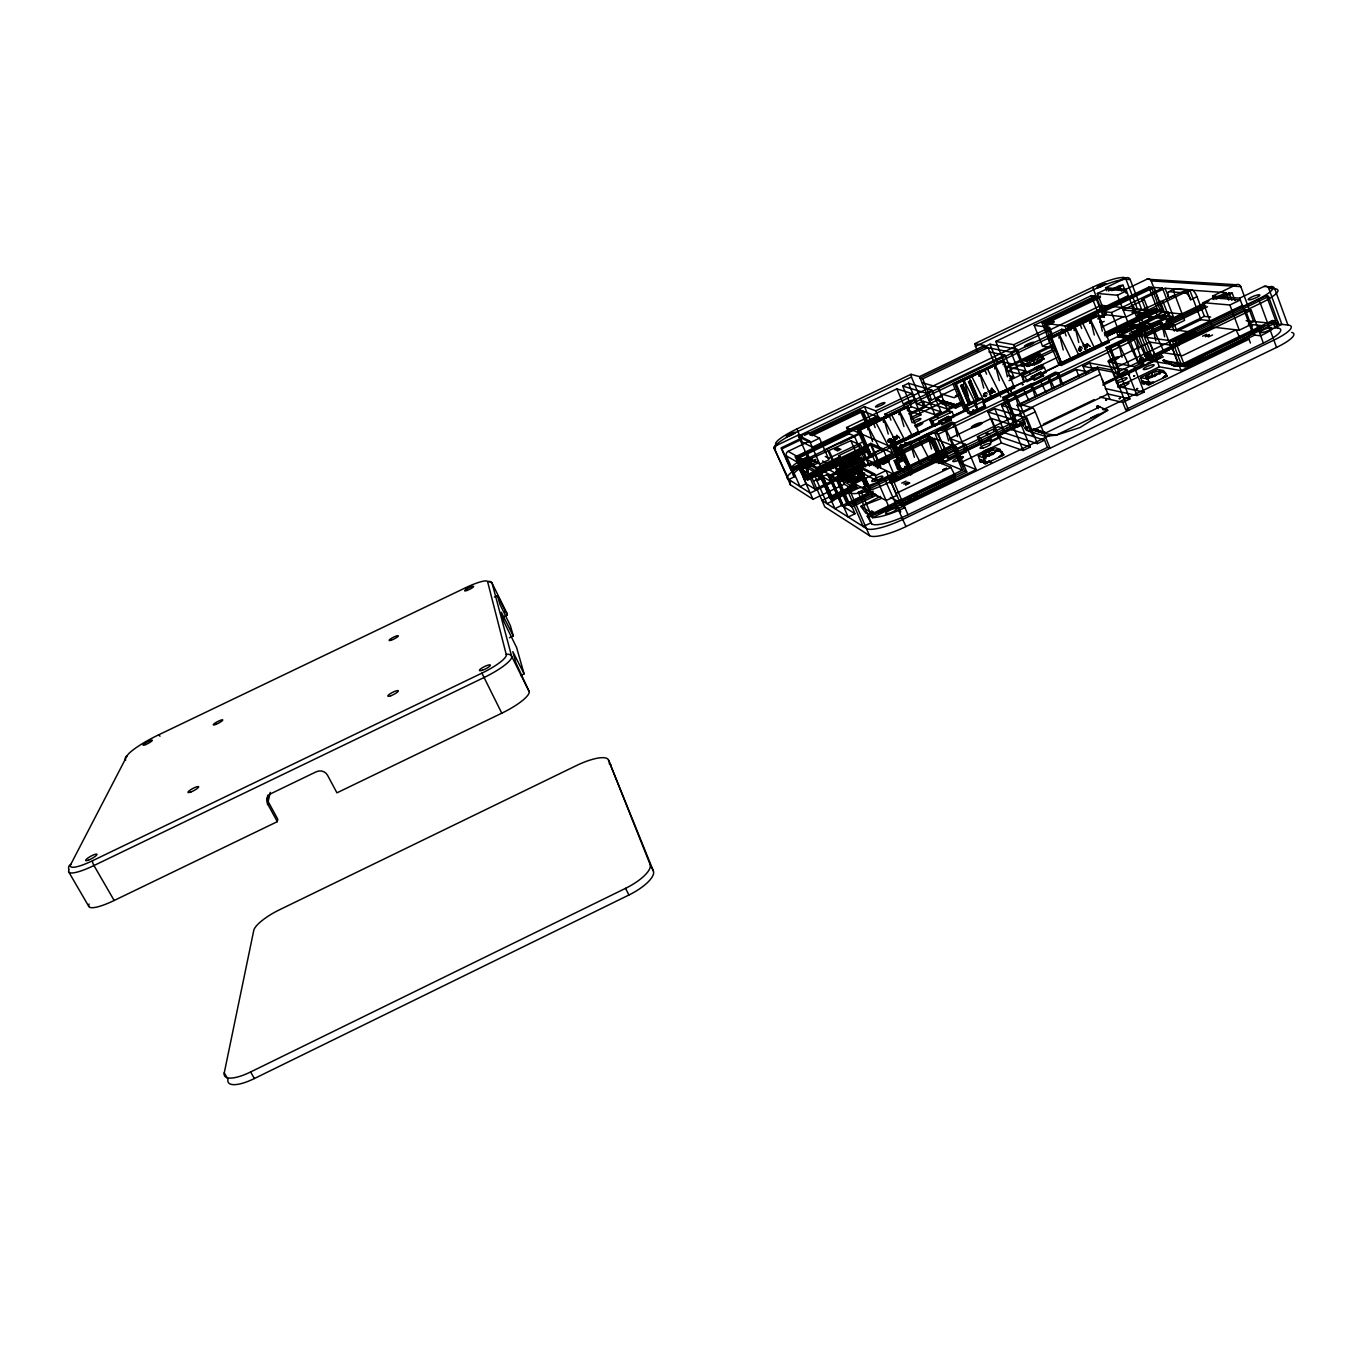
<?xml version="1.0" encoding="UTF-8"?>
<svg xmlns="http://www.w3.org/2000/svg" width="1362" height="1362" viewBox="0 0 1362 1362"><rect width="100%" height="100%" fill="white"/><g stroke="black" fill="none" stroke-linecap="round" stroke-linejoin="round"><path stroke-width="1.5" d="M858.128 460.237L858.4 461.36L858.026 459.437L837.272 469.243L841.103 477.96L847.862 481.773L851.948 479.339L850.518 475.406L837.919 470.401L858.23 460.748M1139.245 327.203L1135.755 327.612L1135.772 325.45L1155.742 315.865L1166.383 317.397L1169.72 326.318L1165.361 328.582L1161.752 328.429L1169.107 325.603L1166.468 318.436L1146.31 328.259L1143.842 326.829L1144.284 326.029L1147.076 329.025L1166.383 317.397L1143.842 326.829L1146.31 328.259M1162.79 329.008L1162.586 324.701L1164.51 329.893L1162.859 324.939L1163.301 328.668M900.146 453.052C897.643 455.453 902.155 452.371 900.214 450.396L901.457 449.954M901.269 453.546C898.767 455.964 903.278 452.865 901.338 450.89L901.065 453.699L899.601 454.636M899.09 449.903L900.742 449.647L899.942 453.205L898.137 453.989L899.601 453.035L900.316 449.477L897.847 453.376M898.988 453.921L900.725 453.529L900.81 450.754M900.112 454.414L901.848 454.023L901.95 451.248M1127.089 329.434L1127.021 331.46L1124.91 330.455L1128.366 330.728L1127.089 329.434L1126.374 331.528M1031.732 360.249L1031.8 358.291L1033.06 359.534L1029.706 359.279L1031.153 360.3L1033.06 359.534M856.732 461.633L856.834 458.909L855.081 458.636L844.951 462.961L844.134 464.885L846.823 466.877M895.992 438.155L894.051 440.505L895.992 438.155L895.038 436.862A1.754 1.685 -63.1 0 0 894.051 436.81L892.723 437.389L895.992 438.155L894.715 436.793L892.723 437.389M900.384 454.976L902.189 454.193L902.291 451.401M989.612 456.083L989.697 453.767L991.196 455.214M898.477 454.142L899.431 450.056M900.452 453.342L900.214 450.396M850.297 464.544L850.382 462.484L851.727 463.778M883.58 422.203L883.887 417.164L905.934 406.438L908.028 407.153L919.299 433.763L830.411 476.632L843.606 506.715L855.03 513.746L848.203 517.049L833.169 482.778L786.436 455.912A3.439 3.337 -61.6 0 1 788.138 451.35L809.624 441.05L821.797 468.749M901.576 453.835L901.695 451.026M907.211 443.008L904.862 443.195A7.934 7.559 -62.8 0 0 905.236 444.761M940.802 456.645L938.69 459.215L940.802 456.645L939.78 455.248A1.924 1.822 -61.6 0 0 938.707 455.18L937.26 455.827L940.802 456.645L939.422 455.163L937.26 455.827M991.485 392.239L989.544 394.588L991.485 392.239L990.549 390.945A1.771 1.668 -65.8 0 0 989.578 390.877L988.25 391.456L991.485 392.239L990.225 390.877L988.25 391.456M887.956 478.488L894.545 477.517L893.676 482.029M1086.467 346.561L1084.527 348.927L1086.467 346.561L1085.565 345.267A1.771 1.651 -67.5 0 0 1084.612 345.199L1083.284 345.778L1086.467 346.561L1085.208 345.199L1083.284 345.778M1010.263 389.26L983.449 402.335M867.849 429.762L868.054 426.34L883.887 417.164L889.352 416.142L890.935 420.092M1148.081 356.759L1145.953 359.313L1148.081 356.759L1147.11 355.346A1.924 1.788 -66.4 0 0 1146.072 355.261L1144.642 355.891L1148.081 356.759L1146.719 355.261L1144.642 355.891M888.501 440.641L889.88 438.853L888.33 439.756C889.233 442.803 892.791 442.548 888.007 441.543L889.386 438.973M1163.369 356.81L1120.688 377.325L1120.875 374.601L1117.419 375.503L1106.114 347.685L1158.398 322.539L1161.803 322.947L1171.678 348.774M899.312 414.661L900.18 410.098L908.028 407.153L912.029 422.629M910.242 447.536L910.531 443.842L927.573 433.746L951.561 422.05L954.064 422.901L966.152 451.843L941.585 463.676M932.664 459.369L934.179 457.411L932.476 458.398C933.447 461.735 937.311 461.446 932.102 460.356L932.187 459.334A1.839 1.737 -61.5 0 1 932.664 458.16L933.634 457.547M927.369 439.296L927.573 433.746L933.668 432.69L919.112 439.722L930.416 461.514M984.045 394.708L983.875 393.822L985.152 396.461L984.045 394.708L985.441 392.92L983.534 395.627C984.573 398.419 988.557 393.959 985.152 396.461L983.534 395.627L984.947 393.022M895.464 439.381C896.843 436.827 893.046 441.85 895.464 439.381L895.583 438.598M944.496 431.056L945.347 426.051L954.064 422.901L957.469 436.555M1109.383 342.339L1108.106 340.806L1058.512 363.807L1047.974 338.253L1096.035 315.184L1098.913 315.524L1109.383 342.339L1061.321 365.459L1061.543 362.956L1051.617 337.282L1064.675 331.97L1066.123 335.954M1036.244 370.021L1036.976 369.749M1079.079 349.012L1078.891 348.127L1080.134 350.783L1079.113 348.706L1080.475 347.225L1078.551 349.932C1079.589 352.724 1083.556 348.263 1080.134 350.783L1078.551 349.932L1079.998 347.327M963.649 383.761L963.973 380.304L1001.24 360.692L1003.726 361.219L1007.403 376.78M1001.036 437.134L997.971 432.946L987.671 438.292L990.957 442.003L1001.036 437.134L997.971 432.946M940.24 457.972C941.738 455.197 937.601 460.679 940.24 457.972L940.376 457.138M979.295 376.252L979.329 371.332L983.79 369.868L985.049 370.192L986.565 374.158M1137.985 332.651L1136.248 326.625L1144.301 322.896L1152.558 323.85M1140.062 359.432L1141.594 357.474L1139.449 360.419C1144.591 361.526 1140.794 361.781 1139.858 358.461L1141.169 361.339L1142.667 360.249M1024.786 423.565L1017.278 427.191L1017.567 424.399M994.924 368.744L995.605 364.284L999.385 362.309L1003.726 361.219L1003.045 364.846M1031.851 356.078L1031.221 359.381L1026.25 358.955L1027.254 361.866L1026.25 358.955L1031.851 356.078L1038.219 354.733L1037.929 357.44M990.94 393.465C992.37 390.877 988.557 395.916 990.94 393.465L991.076 392.682M1014.537 397.346L1014.962 393.601L1016.784 392.392L1055.278 372.149L1058.24 372.779L1062.888 384.407M883.41 422.135L883.819 418.781L889.352 416.142M1031.562 389.157L1031.46 383.761L1037.844 382.552L1023.492 389.498L1028.906 400.462M899.124 414.593L899.55 411.222L891.684 415.001L903.908 438.445L896.077 442.207L883.819 418.781L875.936 422.56L888.228 445.97L891.378 444.472M1048.587 380.968L1049.217 376.082L1058.24 372.779L1060.896 384.561M1058.921 338.014L1059.364 334.507L1074.277 325.756L1080.236 324.496L1081.683 328.48M1074.482 330.54L1074.277 325.756M1085.906 347.804C1087.387 345.199 1083.556 350.221 1085.906 347.804L1086.076 347.021M1090.026 323.066L1090.519 318.725L1098.913 315.524L1102.284 331.187M1140.505 361.288L1139.602 359.381A1.839 1.702 -66.3 0 1 1140.096 358.206L1141.05 357.593M1136.248 326.625L1141.697 325.433L1143.774 328.157L1140.3 329.536L1143.399 329.945L1143.586 327.408L1146.038 326.148L1141.424 326.522L1142.275 332.243M887.054 460.237L885.266 458.126L887.054 460.237L884.84 460.254L884.721 458.194M947.799 402.403L946.301 403.118L947.765 402.318L944.138 401.194L943.679 404.344L942.691 401.994L936.324 398.419L941.976 395.695M945.483 404.923L945.943 401.756L942.691 401.994M1122.254 333.179L1121.13 330.183L1126.868 327.203L1133.882 325.705L1133.456 328.531L1131.073 328.838M887.445 459.147L889.267 461.258L883.223 464.17L881.418 462.041M1118.219 347.446L1118.781 343.65L1120.228 342.611L1134.75 334.082L1141.424 332.72L1127.259 339.564L1138.462 363.501M1147.451 358.104C1149.085 355.261 1144.914 360.726 1147.451 358.104L1147.638 357.236M1135.142 339.308L1135.738 335.478L1134.75 334.082M1138.189 325.382L1141.288 329.093L1141.782 327.595L1139.262 325.518L1135.755 327.612L1139.415 327.118M907.467 410.728L908.028 407.153L859.252 430.579L857.345 429.762L883.887 417.164M979.091 376.201L979.636 372.779L985.049 370.192M1159.811 374.175L1160.322 371.009L1152.269 372.524L1145.783 375.912L1147.093 379.351M1152.065 331.17L1152.456 326.403L1161.803 322.947L1164.612 336.789M994.72 368.693L995.299 365.271L987.467 369.017L999.214 392.614L1013.396 386.365L1014.605 387.932L983.006 403.118M993.494 430.596L993.681 430.341M985.935 458.688L982.887 456.457L994.703 452.354L997.205 449.715L989.885 450.873L983.245 454.329L982.887 456.457L984.385 457.87M1193.333 336.329L1193.844 333.264L1186.03 334.865L1179.85 338.082L1181.126 341.334M1147.57 363.126L1148.796 362.973M953.383 426.783L954.064 422.901L900.929 448.473L898.665 447.502L927.573 433.746M888.96 442.344L888.33 439.756L889.641 442.378L890.969 441.39M1155.368 317.942L1155.742 315.865M1142.786 365.714L1140.743 366.923M933.157 461.224L932.476 458.398L933.889 461.258L935.336 460.169M987.671 433.201L988.097 433.167M844.951 462.961L850.263 463.352L850.909 459.896M989.885 450.873L989.135 454.755L985.969 456.832M1121.13 330.183L1126.221 330.643L1126.868 327.203M1139.16 367.195L1140.369 367.042M1146.072 377.717L1151.554 376.474L1152.269 372.524M1179.85 338.082L1185.315 338.576L1186.03 334.865M1043.598 375.759L1040.704 372.03L1031.255 376.951L1034.388 380.185L1043.598 375.759L1040.704 372.03M1134.342 369.817L1132.69 370.839M1074.243 330.506L1074.958 327.016L1080.236 324.496M1130.732 371.247L1131.771 371.162M89.075 904.027A34.118 7.338 -29.2 0 0 114.153 900.486L277.303 821.661L277.797 819.26L268.246 801.758A8.376 7.883 0 0 1 268.025 794.982M224.253 1072.847L253.775 930.348A27.036 7.202 -29.2 0 1 279.159 909.952L576.296 765.631A32.671 9.176 -26.6 0 1 608.508 760.03L653.368 870.999A31.292 10.624 -27 0 1 628.903 895.021L254.388 1078.534A32.943 10.419 -31 0 1 227.965 1079.3L224.253 1072.847A32.977 10.317 -30.9 0 0 250.625 1071.962L625.567 888.33A31.326 10.521 -27 0 0 650.117 864.393L608.508 760.03M1089.787 323.032L1090.519 319.542L1082.739 323.288L1094.009 347.021L1061.543 362.956L1050.647 338.695L1047.974 338.253L1064.675 331.97M1057.423 376.712L1058.24 372.779L1005.428 398.181L1002.704 397.449L1014.367 425.165L1016.767 423.276M1098.112 319.185L1098.913 315.524L1050.647 338.695L1061.321 365.459M267.463 804.567L270.255 792.378M1143.671 325.654L1142.956 328.634L1142.326 326.301L1145.612 324.769L1145.97 325.773L1143.229 327.033L1142.326 326.301L1144.727 326.863L1143.229 327.033L1143.552 329.315L1144.029 325.552M1160.85 326.931L1161.803 322.947L1109.298 348.212L1106.114 347.685L1124.484 340.875L1110.132 346.629L1119.394 370.736M1159.607 357.61L1158.33 358.495M1151.196 361.662L1150.243 362.394M848.049 465.446L850.382 462.484M1081.734 354.852L1079.351 356.078M989.697 453.767L988.965 456.083L987.229 454.942M1031.8 358.291L1029.519 361.134M907.245 466.332L902.138 470.946L899.907 469.856L900.725 467.609L896.911 461.48L894.17 460.679L897.95 458.892M938.997 421.318L948.429 416.397L951.153 420.228L941.891 424.672L938.997 421.318L948.429 416.397M1135.772 325.45L1137.338 326.454L1138.309 325.297M1189.009 338.168L1188.6 336.278L1189.996 337.776L1189.009 338.168L1188.6 336.278M68.747 868.973A4.239 3.899 4.9 0 1 70.773 864.376L127.075 755.842A31.513 5.244 -27.7 0 1 158.486 734.918L160.018 736.195M1125.897 373.937L1124.246 374.908M863.014 472.852L863.695 474.385L864.223 473.38M894.17 460.679L897.49 468.903L901.389 469.158L898.562 466.911L897.49 468.903L901.389 469.158C904.317 471.388 909.203 465.94 903.704 468.766M1143.229 327.033L1143.876 326.012L1144.727 326.863L1144.284 326.029M888.501 447.417L889.522 447.434M158.486 734.918L465.685 587.703A23.477 4.103 -26.1 0 1 487.613 581.693A3.354 3.286 -6.1 0 1 492.091 583.208L506.63 612.577L507.362 615.096L504.332 616.56M1141.186 330.574L1140.505 331.579L1140.403 330.472L1141.373 331.068M1002.517 392.954L1000.423 394.095M1129.456 330.234L1129.098 328.48L1130.392 329.876L1129.456 330.234L1129.098 328.48M879.937 462.603L881.044 463.131C898.801 455.759 879.409 460.679 883.223 464.17L879.256 461.02L884.806 458.245M880.686 461.122L882.065 462.569L881.044 463.131C877.486 458.705 895.6 456.457 880.363 461.548L879.665 460.628M854.995 479.356L858.452 477.739L855.081 479.458M1193.844 333.264L1192.022 335.461L1180.241 339.666M1160.322 371.009L1158.296 373.409L1151.554 376.474L1145.783 375.912M860.597 479.56L860.358 478.368M985.713 348.485L984.471 345.471L919.486 376.627L911.025 374.295L796.94 428.928L801.758 440.709M919.963 496.091L914.719 494.678L916.456 497.794L914.719 494.678L953.945 476.377L954.966 475.219L950.812 467.404L935.439 460.884L889.982 482.795M1133.882 325.705L1132.026 327.697L1121.284 331.613M897.013 435.329L896.758 439.211L896.588 435.517L899.55 437.866L896.588 435.517M992.523 389.396L992.234 393.295L992.115 389.6L995.009 391.967L992.115 389.6M986.446 395.508L984.556 395.882M1081.445 349.83L1079.572 350.187M863.491 473.874L860.29 475.951L858.588 471.712L861.312 468.971M941.942 453.563L941.636 457.785L941.482 453.784L944.683 456.338L941.482 453.784M1038.219 354.733L1036.193 356.725L1026.08 360.436M1087.523 343.735L1087.199 347.633L1087.114 343.922L1089.958 346.306L1087.114 343.922M1161.735 372.235L1163.437 370.566L1167.132 376.201L1165.327 372.541L1161.735 372.235L1147.808 378.959L1140.624 377.632L1142.599 383.114L1145.663 381.769M1197.538 335.307L1195.325 334.303L1198.747 334.592L1197.538 335.307L1196.892 332.771L1182.046 340.704L1174.861 339.785L1176.717 345.471M891.855 480.122L894.545 477.517M883.768 450.124L881.844 451.145M949.672 458.296L951.255 458.313M1149.256 353.66L1148.881 357.917L1148.813 353.882L1151.877 356.469L1148.813 353.882M1007.182 390.247L1009.208 389.941M856.834 458.909L854.246 461.275L844.134 464.885L845.836 466.11M858.4 461.36L858.026 459.437L858.213 461.258L837.272 469.243L843.248 472.171L844.934 474.776L850.518 475.406L857.277 472.205L861.039 468.851M981.27 462.331L980.793 459.386L981.457 460.986L984.164 460.458L980.231 461.922L978.291 455.947L983.96 458.024L999.997 449.426L1001.581 453.563M858.707 477.517L857.277 472.205L861.329 468.545M980.657 444.812L981.474 444.318L980.521 444.812M898.035 479.679L894.919 479.083L898.477 479.339L897.03 477.279L889.863 481.518M1024.582 365.714L1024.19 363.194L1024.752 364.556L1027.033 364.114L1023.645 365.51L1021.994 360.436L1027.135 361.424L1040.67 354.307L1041.947 357.934M990.583 462.671L991.536 462.263M991.485 462.467L990.583 462.808M846.823 478.368L844.644 480.241L841.035 477.415L837.919 470.401M964.756 405.484L966.884 406.234L982.308 398.862L985.543 406.625L970.306 413.997L967.956 413.299L964.756 405.484L980.112 398.13L982.308 398.862M896.911 461.48L899.907 469.856L896.213 462.076L903.772 458.194L905.151 461.446M963.7 465.94L964.126 465.702M1133.627 376.082L1134.58 375.691M1134.631 375.81L1133.729 376.184M860.29 475.951L858.077 475.015L860.597 472.954M1041.402 356.572L1042.117 355.976L1043.701 359.108L1028.923 366.225L1027.527 363.875L1027.918 366.412L1026.965 366.208L1026.573 363.688L1027.306 365.833L1030.898 364.165M1141.816 309.872L1130.171 279.55A3.388 3.116 -70.1 0 0 1126.068 277.916L1121.896 277.661A23.716 3.848 -22.7 0 0 1093.567 286.82L974.766 343.701L977.541 351.992M1038.542 360.504L1042.917 358.121L1042.356 356.742L1043.803 358.768L1041.147 359.891L1042.917 358.121L1043.701 359.108M1058.512 363.807L1060.743 362.02M1189.928 365.646L1190.916 365.254M1190.865 365.459L1189.911 365.765M858.809 462.178L858.418 460.679L849.786 464.885L856.119 468.17L859.286 465.651M914.872 435.227L913.17 436.095M1136.64 388.834L1137.593 388.459M1137.628 388.613L1136.742 388.97M1006.688 427.804L1007.591 427.43M1119.275 398.606L1120.228 398.232M1120.245 398.385L1119.258 398.743M1105.672 400.156L1106.659 399.9L1105.655 400.275M901.252 454.925L901.865 455.64L902.393 454.04M1022.317 384.629L1023.185 384.39L1022.317 384.731M865.721 481.28L855.336 455.776L863.831 475.525L865.313 485.383L859.814 476.547L864.274 473.976M1150.005 327.459L1154.618 324.088L1145.748 327.953L1144.012 327.561L1145.408 331.17M865.313 485.383L861.107 477.228L863.831 475.525L861.959 477.67L865.977 485.74L866.453 483.238L865.193 483.561L859.814 476.547M982.291 407.834L980.01 408.906M864.291 482.08L861.38 475.372L864.291 482.08L863.951 484.48M896.656 443.348L899.516 442.378L898.256 442.565M1104.701 343.939L1102.59 344.909M1073.682 358.87L1071.315 359.874M994.413 396.989L992.183 397.976M937.396 417.572L937.958 417.266M1129.473 333.52L1130.392 332.924M1141.901 360.879L1142.803 360.624M858.009 460.901L858.486 461.82L856.834 462.62L856.375 461.701L858.315 460.935M1140.505 328.429L1141.782 327.595L1139.262 325.518L1141.288 329.093L1139.994 325.91L1141.203 324.292L1145.612 324.769M1034.047 362.258L1034.116 361.662M934.57 460.799L935.507 460.543M984.93 463.778L987.842 461.888L985.118 462.416L984.454 460.816L984.93 463.778L983.415 460.407L984.3 462.893L981.457 460.986M1143.893 383.846L1146.753 381.99L1144.08 382.484L1143.467 380.9L1143.893 383.846L1142.565 383.573L1142.173 380.628L1142.956 383.148M1148.541 384.799L1151.435 382.909L1148.745 383.42L1148.115 381.82L1148.541 384.799L1147.213 384.527L1146.804 381.564L1147.587 384.067L1150.379 382.773M1027.918 366.412L1030.387 364.812L1028.072 365.254L1032.107 364.369L1028.616 366.14M901.508 455.487L902.972 454.533M1119.445 337.18L1121.982 335.529L1119.615 335.971L1119.053 334.558L1119.445 337.18L1118.304 337.01L1116.585 331.749L1122.731 332.532L1136.589 325.212L1131.601 324.548M1123.412 337.759L1125.965 336.091L1123.582 336.533L1123.037 335.12L1123.412 337.759L1122.271 337.589L1121.913 334.95L1122.611 337.197L1119.615 335.971M890.254 441.969L891.123 441.731M1136.112 327.901L1144.301 322.896L1138.394 326.182L1140.505 331.681M901.576 455.027L902.717 454.329M958.048 395.133L955.375 396.104L958.218 394.639M875.426 454.261L873.706 455.027M988.557 460.918L989.868 461.377L985.118 462.416L985.747 463.489L1003.556 455.18L1001.666 451.52L1000.917 451.963L1003.709 454.687L1000.559 456.032L1002.636 453.955L1001.989 452.354L1003.709 454.687M1071.196 359.364L1072.234 358.87M966.884 406.234L970.306 413.997L985.032 405.74L985.543 406.625M863.695 474.385L859.201 475.253L856.119 468.17L859.388 466.315M884.925 460.288L885.947 459.726M887.105 461.309L889.267 461.258L887.02 461.275L886.985 459.249M1141.577 360.998L1142.548 360.453M1029.944 373.052L1029.757 373.29M1028.344 427.191L1026.676 428.111L1028.378 427.293M1034.405 429.047L1032.719 429.983C1033.86 428.111 1041.879 430.63 1037.64 431.516L1039.376 430.681M1035.631 429.439L1033.945 430.375L1035.665 429.541M1038.082 430.188L1036.397 431.124L1038.133 430.29M1040.619 431.056L1038.883 431.907L1041.862 431.448M1043.122 431.839L1041.385 432.673L1044.382 432.231M1096.614 406.88L1098.385 406.148L1096.648 407L1097.857 407.817L1046.459 432.588L1043.888 433.456L1031.511 429.609M946.845 402.045L945.398 402.846L954.626 405.706L962.713 402.88M949.586 402.88L948.139 403.697C949.025 402.079 955.511 404.105 951.817 404.837L953.332 404.122M950.506 403.169L949.059 403.986L950.54 403.254M952.361 403.748L950.897 404.548L952.396 403.833M955.154 404.599L953.689 405.416L962.968 402.079M954.626 405.706L956.09 404.889L954.626 405.706L955.613 408.106L962.219 405.042M934.247 460.918L935.268 460.356M971.94 411.971C968.331 414.644 978.393 410.115 973.234 411.392M1164.152 373.188L1165.327 372.541M906.598 439.279L904.113 440.062L905.117 439.228M1080.492 350.46L1081.394 349.966M889.965 442.071L890.918 441.543M985.475 396.138L986.411 395.627M1145.714 355.822L1146.719 355.261M980.231 461.922L983.245 460.288L980.436 460.577M983.875 463.352L986.905 461.718L984.079 462.007M1142.565 383.573L1145.544 381.956L1142.786 382.228M1147.213 384.527L1150.209 382.892L1147.434 383.165L1150.056 381.786M1023.645 365.51L1026.182 364.131L1023.815 364.352M1026.965 366.208L1029.519 364.829L1027.135 365.05M1118.304 337.01L1120.943 335.58L1118.491 335.818M1122.271 337.589L1124.927 336.142L1122.458 336.38M938.367 455.742L939.422 455.163M983.33 404.497L985.032 405.74L969.063 412.856L977.865 410.32L975.72 402.096M1084.271 345.71L1085.208 345.199M893.727 437.304L894.715 436.793M989.255 391.388L990.225 390.877M1139.773 326.982L1135.755 327.612L1155.538 317.074L1164.646 318.214M844.798 472.937L841.239 474.81L846.653 477.756M1021.858 424.28L1019.44 425.114M1096.325 348.042L1094.554 348.706M891.684 439.364L889.301 440.011L891.684 439.364L897.235 451.878M891.599 440.982L893.983 440.318L902.734 460.067L900.435 461.19L891.599 440.982L893.983 440.318M960.585 385.548L962.934 384.85L971.004 403.646L968.842 404.701L960.585 385.548L962.934 384.85M968.484 381.752L970.851 381.054L978.903 399.849L976.724 400.905L968.484 381.752L970.851 381.054M880.039 460.645L884.415 458.381L885.589 459.028L880.039 460.645L884.415 458.381L885.589 459.028M1144.012 327.561L1143.586 327.408M1147.774 381.922L1144.489 382.569L1144.744 383.539L1147.434 382.143M942.606 400.343L944.172 401.296M985.747 463.489L989.868 461.377M1153.478 382.381L1148.745 383.42L1149.409 384.476L1153.478 382.381L1151.792 382.109M1124.161 337.47L1127.77 335.631L1123.582 336.533L1124.518 337.538L1137.917 331.085M880.516 496.364L860.852 506.375L865.874 513.219L874.098 514.206L902.376 504.587L955.102 479.135L954.966 475.219L899.618 502.067L890.39 497.47M817.83 461.003L799.63 470.162L803.359 475.713L809.573 476.036L833.987 467.711L855.966 457.07M1144.744 383.539L1148.03 382.279M851.59 474.776L854.008 479.782L851.59 474.776L858.588 471.712M848.441 479.254L844.644 480.258L847.317 480.837L851.761 478.845L850.518 475.406L851.88 474.946M987.671 438.292L997.937 433.201M943.27 462.195L944.53 461.241L943.27 461.326M1031.255 376.951L1040.653 372.303M986.003 401.109L984.147 401.773M1135.755 327.612L1148.234 321.466M1079.334 355.431L1080.9 354.818M1065.322 362.956L1063.058 363.671M885.487 458.858L881.095 461.037L879.988 460.458M887.683 459.879L883.274 462.058L882.201 461.667L887.769 460.05L886.594 459.403L882.15 461.48L886.594 459.403L887.769 460.05M858.077 475.015L863.389 473.159M939.167 420.841L941.551 423.803L950.778 419.309M1031.494 376.44L1034.064 379.3L1043.241 374.839M987.893 437.781L990.6 441.05L1000.644 436.146M847.862 481.773L844.934 474.776L859.814 467.575M901.15 444.914L899.924 445.493L901.048 445.97C904.147 445.272 899.72 444.029 901.95 446.089M950.812 467.404L895.89 493.487M1023.117 450.516L1012.732 425.131L991.332 418.44L949.757 438.462L960.023 462.944L1001.445 442.956L1023.117 450.516L1030.251 447.077L1019.9 421.675L987.995 411.988L997.937 436.112L1030.251 447.077M1099.951 397.04L1122.782 402.386L1125.625 409.639L1263.357 343.088L1251.218 310.161L1245.311 309.634L1171.422 345.25L1149.834 342.117L1108.634 361.951L1118.287 386.604L1159.334 366.804L1181.109 370.634L1254.725 335.086L1260.667 335.801A32.892 6.742 -21.3 0 0 1277.828 321.909L1268.55 296.524A33.011 6.35 -21.5 0 0 1266.473 295.639L1172.341 340.994L1181.961 366.191L1185.042 366.719L1277.828 321.909M1248.648 323.884L1253.653 321.466L1240.799 286.633A3.899 3.541 -68.4 0 0 1236.134 284.743L1146.957 279.21L1125.88 289.323L1105.552 287.74L1106.744 290.787M520.625 675.552L524.115 673.867L516.607 647.563L504.093 622.008L501.318 612.27L513.287 635.918L509.473 637.756M1043.292 424.178L1094.35 399.543M1203.157 302.67L1229.903 304.986L1240.322 299.98L1213.253 297.818L1203.157 302.67L1212.316 327.067L1239.267 330.183L1249.652 325.178M1107.919 394.044L1030.949 431.192L1027.254 430.017L1017.125 405.161L1093.941 368.166L1098.044 368.966L1020.768 406.182L1017.125 405.161M1033.128 436.521L1020.036 404.378L1032.532 407.834A4.035 1.021 64.7 0 1 1035.29 411.852L1050.051 448.268L1047.446 447.4L908.011 514.768A31.854 7.27 -23.5 0 1 871.697 523.995L867.219 516.096L962.355 470.179L951.936 445.306L934.009 438.411L875.374 466.638M1207.566 306.739L1144.489 337.095L1153.852 361.407L1178.896 365.663L1272.38 320.564L1275.734 320.921L1266.473 295.639M869.058 517.151L964.585 471.116L966.816 472.052L872.361 517.645L861.499 492.686A32.007 6.759 -23.6 0 1 858.298 492.312L871.697 523.995M1181.961 366.191L1275.734 320.921M915.281 495.036L907.688 498.066L909.407 501.182L908.233 498.441L874.098 514.206L860.852 506.375L881.418 498.475M1248.375 324.173L1264.276 325.893L1200.688 356.657L1202.561 359.653L1201.522 356.878L1184.395 365.748L1174.742 366.208L1163.08 360.538L1164.493 359.636L1163.097 360.572L1174.742 366.208M1045.641 432.622L1043.888 433.456L1055.993 435.244L1079.964 427.549L1107.715 410.268L1097.023 405.825L1098.13 408.583M1098.01 407.34L1099.764 406.489L1097.976 407.221M1149.409 384.476L1167.132 376.201M1212.929 327.135L1160.747 352.281L1182.42 355.686L1236.049 329.808L1239.829 337.827L1185.349 364.131L1163.097 360.572L1188.72 366.344L1240.595 341.3L1264.276 325.893L1258.539 326.505M965.692 444.404L890.595 480.582L901.406 505.677L976.179 469.567L965.692 444.404L949.757 438.462M895.43 506.17L899.107 508.179L1050.153 435.244M1103.697 409.4L1249.005 339.24L1250.418 343.054M870.301 523.144L863.236 526.549L847.777 491.171A3.984 3.831 -58.4 0 1 849.769 485.911L874.608 473.942L888.416 505.864M1272.38 320.564L1275.002 327.714L1281.897 324.394L1268.754 288.404A4.035 3.66 -68 0 0 1263.97 286.463L1239.658 298.159L1212.606 296.065L1213.9 299.555M997.937 436.112L1004.713 432.844L1037.384 443.62L1044.518 440.181L1047.446 447.4M1090.485 418.083L1098.487 414.218M1122.782 402.386L1129.881 398.964L1119.922 373.46L1082.994 366.259L1085.94 373.716M1105.263 388.545L1136.981 395.542L1144.063 392.103L1134.154 366.599L1108.634 361.951M524.115 673.867L512.81 651.666L515.926 662.919L529.137 691.487A32.296 7.508 -26.6 0 1 501.778 713.194L336.942 792.837L327.527 775.233A8.376 7.934 -1.5 0 0 316.273 771.76L271.361 793.433A8.41 7.917 -0.1 0 0 267.718 804.091L277.303 821.661M813.454 481.127L819.924 478.028A7.202 1.004 64.6 0 0 815.566 470.69L806.798 465.685L800.481 468.715L809.13 473.789A7.202 0.97 64.6 0 1 813.454 481.127L824.844 506.936L869.552 535.658A31.939 7.457 -23.5 0 0 905.951 526.583L1276.552 347.429A33.011 6.98 -21.1 0 0 1291.704 332.413M849.718 487.324L844.236 484.242L812.978 499.292L801.86 474.197L808.143 471.167L803.972 461.701L850.858 440.675L860.58 445.136L869.535 465.872M1151.503 318.419L1144.335 299.725L1123.122 309.923L1138.564 311.558L1146.14 330.796M811.735 459.845L790.828 469.89L781.567 449.017A26.627 4.716 -24.2 0 1 781.447 447.757L800.209 438.768M834.395 449.63L838.039 447.877L835.093 449.409M908.76 413.793L938.81 399.372M1005.752 367.212L1051.992 344.995M1099.696 322.164L1101.517 321.279M797.008 428.877L797.008 428.877A29.981 5.227 -24.2 0 0 776.204 444.659A3.337 3.235 -62.4 0 0 774.552 449.085L788.785 479.509L794.727 476.649L791.118 470.111L792.088 470.69L815.583 459.403M793.757 476.053A26.525 5.09 -24.1 0 1 811.99 461.65L815.787 459.828M910.412 414.371L925.564 407.102L923.078 401.211L917.256 404.003L908.522 383.267L902.683 386.059L911.45 406.778L934.928 414.746L941.006 411.835L931.931 390.179L908.522 383.267M1006.45 368.251L1052.179 346.288M1100.581 323.083L1104.19 321.364M835.962 450.362L839.571 448.626M837.272 451.026L840.899 449.273M1175.185 288.71A6.98 2.418 65.5 0 0 1174.912 294.924L1168.766 297.869A6.98 2.383 65.4 0 1 1169.005 291.689L1175.185 288.71L1191.699 289.902A7.116 2.52 65.4 0 1 1196.994 296.678L1204.4 316.359L1210.665 317.005M910.701 417.708L943.304 402.045M1006.603 371.639L1023.866 363.348M1039.223 355.959L1052.639 349.523M958.61 395.525L954.081 397.704L941.925 394.095M862.878 441.901L828.743 458.296L825.27 456.474M1101.977 327.016L1123.309 316.75M946.879 402.13L945.398 402.846L945.943 401.756L946.386 405.195M911.416 419.445L920.882 414.899L911.893 393.567L896.86 388.851L800.311 435.142L800.89 436.436M1004.237 362.241L1022.385 366.123L1054.324 350.766M1134.904 312.732L1125.897 317.057L1105.621 314.707L1097.346 293.477L1106.148 289.272L1126.476 290.889L1117.436 295.231L1097.346 293.477M864.581 466.587L892.638 453.086L870.812 443.365L817.149 469.141L830.003 498.356L854.468 486.557L851.642 480.088L848.407 478.317L838.549 455.725L860.58 445.136M1132.026 312.528L1135.993 312.664L1186.949 289.851L1190.677 299.725L1196.994 296.678M803.972 461.701L815.634 468.29L840.133 456.525L852.833 485.655L854.468 486.557M1142.99 330.745L1137.083 315.388L1189.775 290.055L1225.987 292.677L1228.745 300.1M809.13 473.789L815.566 470.69M1169.005 291.689L1185.4 292.932L1191.699 289.902M817.149 469.141L818.664 470.009L870.71 444.982L883.887 450.907L893.966 474.385L888.313 477.109M827.773 450.277L840.184 478.624L838.651 477.773L815.021 489.128L806.168 483.697L803.461 477.568L867.015 447.025M1104.173 333.026L1154.704 308.748L1157.257 309.004L1148.881 287.093L1067.212 326.301L1068.659 329.945M923.078 401.211L947.084 408.906L960.414 402.505M1009.94 378.687L1013.754 376.865L1004.918 355.141L988.948 351.924M1008.169 371.315L1019.797 373.954L1025.841 371.043L1017.056 349.319L989.97 344.211L984.164 347.004L1010.996 352.23L1017.056 349.319M833.527 500.518L823.465 477.636A7.338 1.039 64.6 0 1 822.12 471.95L815.549 475.117A7.338 1.021 64.6 0 0 816.928 480.786L827.006 503.651L833.527 500.518L820.196 470.86L862.64 450.464L872.106 454.891L877.996 468.528M803.461 477.568L804.84 478.402L866.845 448.609M1104.701 334.201L1157.257 309.004M866.453 449.205L844.729 459.181L846.177 461.854L845.138 459.454L838.634 462.11L840.082 464.782L839.043 462.399L809.573 476.036L799.63 470.162L818.681 462.944M915.111 425.778L963.036 402.726M1009.038 380.628L1056.963 357.576M1105.331 334.388L1147.928 313.379L1133.984 311.881M841.12 469.788L838.379 463.506L850.875 457.496L853.259 458.671L854.621 461.82M1034.762 377.887L1027.084 381.581L1023.611 380.764L1021.636 375.861L1040.687 366.701L1044.279 367.434L1046.254 372.354L1040.517 375.129M796.651 457.581L879.869 417.64L878.235 417.01L795.289 456.815L796.651 457.581L806.236 479.237L866.555 450.243M941.874 422.578L934.86 425.948L931.88 424.876L929.837 419.99L948.991 410.796L952.072 411.767L954.132 416.67L945.364 420.892M1104.735 335.733L1159.828 309.259L1162.416 309.514L1154.006 287.467L1103.646 311.643L1101.177 305.326L846.551 427.515L849.258 433.763L854.366 436.027L863.9 458.058L880.618 466.144L877.179 467.796M806.236 479.237L807.632 480.088L868.479 450.839M1106.914 336.193L1162.416 309.514M858.366 455.998L867.492 451.605M1106.267 336.806L1127.276 326.71L1147.928 313.379L1144.335 313.941M838.379 463.506L840.677 464.714L853.259 458.671M929.837 419.99L932.8 421.045L952.072 411.767M1021.636 375.861L1025.109 376.661L1044.279 367.434M976.026 400.7L978.903 399.849M806.168 483.697L800.056 486.626L786.436 455.912M1154.704 308.748L1157.07 314.945L1163.063 312.068L1151.162 280.895A3.473 3.201 -69.7 0 0 1146.957 279.21M815.549 475.117L820.179 477.79L826.819 474.606L828.794 475.73L841.954 505.711L866.845 493.708L868.581 494.678L843.606 506.715M857.056 460.305L844.576 466.315L840.712 464.391L842.039 467.609M908.607 436.18L918.175 432.163L919.299 433.763M991.417 396.359L983.619 400.105L971.804 376.542L979.636 372.779L991.417 396.359L999.214 392.614M1094.009 347.021L1108.106 340.806M1103.646 311.643L1111.562 312.528L1120.211 334.78L1136.725 326.829M816.928 480.786L823.465 477.636M846.551 427.515L889.709 446.259L1168.307 312.256L1170.928 319.168L1208.911 300.9M828.794 475.73L872.106 454.891M897.456 442.905L905.27 439.143M918.346 432.861L939.508 422.68M950.54 417.385L967.837 409.06M1005.752 390.826L1030.489 378.925M1041.709 373.529L1064.505 362.564M1073.29 358.325L1087.216 351.634M1096.495 347.174L1101.143 344.944M895.209 444.778L940.274 423.105M949.365 418.73L968.535 409.502M838.651 477.773L835.91 471.507L838.975 473.176L841.954 471.746M1117.436 295.231L1131.788 332.311L1137.083 329.774M843.248 472.171L863.814 462.297L865.381 464.868L862.759 461.905L863.814 462.297M864.632 473.006L855.421 477.432L852.97 476.121L850.16 469.686L859.337 465.276M833.169 482.778A3.865 3.711 -59.1 0 1 835.093 477.687L859.15 466.11L874.608 473.942M910.803 441.288L899.839 446.566L902.478 447.706M1212.606 296.065L1236.134 284.743M906.292 444.846L907.262 444.387M850.16 469.686L852.595 470.963L859.967 467.421M1166.23 320.155L1173.363 316.716L1162.467 288.08L1154.006 287.467M820.179 477.79A7.423 1.039 64.6 0 1 824.674 485.383L831.331 482.182L841.954 505.711M830.411 476.632L836.523 480.088L860.835 468.392M1024.922 421.25L948.344 458.16L944.734 456.679L934.707 432.844L1129.421 339.138L1134.257 339.836L1143.62 364.029L1103.407 383.403M1212.708 299.078L1225.987 292.677M1165.923 321.875L1182.165 314.06L1137.576 309.429A26.968 4.835 -22.4 0 0 1132.452 309.838M873.382 492.908L848.628 504.859L838.192 481.024L861.125 469.975M870.693 465.378L929.957 436.862L931.966 437.628L942.095 461.65L938.265 463.489M1162.297 355.482L1151.009 360.913L1148.2 360.436L1138.87 336.312L1204.655 304.662M1215.943 299.231L1229.086 292.898L1232.218 293.136L1234.993 300.61M934.707 432.844L938.265 434.172L1134.257 339.836M838.192 481.024L839.86 481.961L862.418 471.116M873.689 465.685L931.966 437.628M1138.87 336.312L1141.679 336.703L1205.813 305.837M1220.897 298.567L1232.218 293.136M848.407 478.317L852.97 476.121M1161.769 327.51L1168.954 324.037L1174.453 324.701L1176.938 331.255L1200.926 319.695L1209.303 320.615M881.997 462.399L885.862 460.731M987.995 411.988L994.805 408.702L1027.05 418.219L1037.384 443.62M1044.518 440.181L1011.489 429.575L1001.598 405.433L1076.218 369.528L1088.187 371.945M1082.994 366.259L1089.753 363.007L1127.038 370.021L1136.981 395.542M888.058 461.752L882.099 463.642M851.642 480.088L864.529 473.891M1163.574 329.927L1174.453 324.701M1167.319 328.719L1184.582 320.41L1174.912 294.924M833.118 500.28L857.515 488.515L855.864 487.596L853.038 481.109L862.214 476.683M889.301 440.011L897.473 459.828L899.754 458.739M897.473 459.828L900.401 459.028M860.58 478.896L861.942 478.249M853.038 481.109L854.672 481.995L863.627 477.704M899.788 460.884L902.734 460.067M1020.036 404.378L1097.329 367.161L1111.341 369.851L1257.296 299.538A29.079 5.499 -21.5 0 0 1269.929 286.837A4.069 3.677 -68 0 1 1274.747 288.795L1287.941 325.024A33.046 6.878 -21.1 0 1 1273.862 340.125L902.853 519.399A31.973 7.338 -23.5 0 1 866.453 528.575L822.018 500.501L854.195 485.008L843.316 478.981M1174.691 330.66L1204.4 316.359M830.003 498.356L831.552 499.309L855.864 487.596M866.845 493.708L863.951 487.068L867.594 485.315M951.936 445.306L877.69 481.058L862.129 473.006M1144.489 337.095L1169.311 340.568L1242.331 305.394M1100.173 374.346L1022.964 411.545L1001.598 405.433M70.773 864.376A30.032 5.857 -28.8 0 0 92.565 860.716L481.91 673.134A28.415 5.993 -26.4 0 0 506.272 654.628A4.052 3.933 -12.5 0 1 511.669 656.399L529.137 691.487M849.769 485.911L852.918 487.681A28.142 5.857 -23.7 0 0 884.704 479.049L1032.532 407.834M858.298 492.312L954.115 446.14L956.328 446.991L966.816 472.052M861.499 492.686L956.328 446.991M990.753 439.637L983.126 443.314L979.601 442.054L977.405 436.742L998.244 426.715L1001.904 427.872L1004.1 433.201M1172.341 340.994L1175.389 341.419L1268.55 296.524M841.546 505.455L834.923 508.656L824.674 485.383M1035.29 411.852L887.258 483.187A32.143 6.759 -23.7 0 1 850.909 492.976L847.777 491.171M1111.341 369.851A4.018 1.209 64.8 0 1 1114.218 373.801L1260.361 303.368A33.216 6.333 -21.5 0 0 1274.747 288.795L1268.754 288.404M836.523 480.088L846.926 503.821L873.263 491.137M890.186 482.982L944.734 456.679M1129.421 339.138L1138.751 363.177L1212.316 327.714M890.595 480.582L894.068 482.335L1012.732 425.131M1019.9 421.675L1027.05 418.219M1127.038 370.021L1117.419 375.503L1121.13 373.716M1134.154 366.599L1251.218 310.161M936.239 462.62L940.035 460.782L942.095 461.65M1148.2 360.436L1161.582 353.984M839.86 481.961L850.331 505.881L875.187 493.895M964.943 450.805L986.48 440.42M999.214 434.274L1016.58 425.897M1103.135 384.169L1122.271 374.959M1202.527 336.193L1206.596 334.235M941.857 462.722L991.349 439.007M998.584 435.517L1024.939 422.816M1103.033 385.157L1156.815 359.227M1011.489 429.575L1024.837 423.139M850.331 505.881L852.05 506.919L876.328 495.223M1205.268 336.55L1209.354 334.575M901.746 483.118L906.088 481.161M1205.523 336.584L1209.167 334.831M1208.264 336.942L1212.64 334.967M903.823 484.106L907.994 482.097M905.883 484.685L909.135 483.101M905.577 484.974L909.765 482.965M978.291 455.947L995.418 447.689L999.997 449.426M1140.624 377.632L1157.598 369.442L1163.437 370.566M911.025 374.295L911.433 377.036L797.706 431.533A33.301 5.857 -24.2 0 0 774.552 449.085L790.471 484.821L812.978 499.292M975.26 346.442L1093.601 289.714A27.087 4.444 -22.6 0 1 1125.982 279.295L1130.171 279.55M775.489 449.63A3.354 3.252 -62.3 0 1 777.14 445.187L798.03 435.176L809.624 441.05M1105.552 287.74L1126.068 277.916M1014.605 387.932L995.775 341.436L1091.251 295.656L1095.201 296.014L1103.39 317.023L1099.406 316.546L1091.251 295.656M804.499 435.397L864.461 406.642L875.8 410.881L911.893 393.567M988.012 347.548L985.101 346.987L920.116 378.142L922.704 378.857L988.012 347.548L995.094 364.914M1054.188 348.28L1042.543 346.237L1034.15 325.28L1095.201 296.014M809.573 434.274L860.103 410.047L861.618 410.626L868.173 425.863M1050.46 343.803L1042.066 322.794L1097.466 296.218M1108.515 290.923L1119.581 285.628A27.155 4.512 -22.6 0 1 1123.054 285.254L1126.119 293.205M781.567 449.017L800.635 439.875M810.169 435.312L861.618 410.626M1042.066 322.794L1044.177 323.083L1100.53 296.065M1111.784 290.668L1123.054 285.254M812.041 435.738L863.15 411.222L876.6 416.38L878.132 419.973M1051.668 336.84L1046.305 323.373L1100.445 297.41M995.775 341.436L1013.737 344.705L1049.54 327.527L1053.422 337.265M819.498 438.172L810.305 442.582L798.694 436.674L807.649 432.384L819.498 438.172L828.947 459.743L819.788 464.153L807.938 457.649M494.406 597.118L497.47 595.552L499.973 604.37L510.341 625.567L513.287 635.918M876.6 416.38L812.348 447.213L800.686 441.186M1046.305 323.373L1064.948 325.978L1128.298 295.588M902.683 386.059L925.837 393.09L931.931 390.179M922.006 382.654L938.026 387.251L1004.918 355.141M884.772 414.218L1061.713 329.298L1065.68 329.876L887.701 415.308L884.772 414.218L886.322 417.828M1067.212 326.301L1069.493 326.625L1151.435 287.28L1159.828 309.259M807.632 480.088L798.03 458.364L849.258 433.763M875.204 427.634L873.621 423.684L860.869 428.86L860.358 430.034L871.101 454.55L870.71 457.138L859.252 430.579L871.101 454.55L918.175 432.163L917.001 431.992M970.936 381.666L969.403 377.7L956.499 382.943L956.311 383.982L966.577 408.617L966.271 411.171L955.205 384.51L952.906 383.88L963.785 409.366L966.577 408.617L955.205 384.51L1003.726 361.219M907.092 408.872L911.45 406.778M823.874 450.192L860.767 432.469M1098.368 318.385L1105.944 314.741M798.03 458.364L802.558 460.918L854.366 436.027M1111.562 312.528L1162.467 288.08M839.775 443.603L858.452 434.631M1042.543 346.237L1050.153 342.577M928.952 399.202L931.591 400.019L954.558 388.987M1149.613 319.985L1141.748 299.487L1165.123 288.267L1186.949 289.851M781.447 447.757L790.692 468.562L811.718 458.466M1021.994 360.436L1036.499 353.473L1040.67 354.307M963.785 409.366L967.497 407.596M896.213 462.076L898.46 462.842L904.164 460.118M979.329 371.332L952.906 383.88L969.403 377.7M983.432 400.615L1013.396 386.365L1011.983 386.314M1031.46 383.761L1002.704 397.449L1020.819 390.758L1006.637 396.427L1016.001 420.569M841.035 477.415L843.946 476.036M1024.752 364.556L1026.948 365.799L1030.523 364.097M1122.169 337.18L1125.863 335.427M1000.372 393.414L1001.632 392.92M906.939 444.472L902.546 446.515L902.155 447.877L911.995 470.69L900.929 448.473L911.842 474.027M1122.611 337.197L1126.323 335.478M962.593 402.352L956.924 404.957L955.613 408.106L941.874 403.782L936.324 398.419L942.044 396.223M1166.706 376.065L1162.518 377.955L1166.11 375.044L1164.033 377.121L1167.149 375.793M1003.215 454.993L998.993 456.9L1002.636 453.955L1003.556 455.18M1039.836 360.589L1043.394 358.989M1137.1 325.586L1138.734 326.114L1137.866 326.08M831.807 465.498L822.512 460.952M1086.263 350.749L1074.958 327.016L1069.17 329.604L1067.161 330.762L1078.5 354.478M951.425 458.245L953.042 457.138L951.425 457.36M860.341 478.964L860.205 477.16L861.142 478.59M1162.893 349.472L1152.678 327.34L1146.14 330.149L1144.216 331.409L1154.465 353.541M1054.409 388.187L1049.063 377.189L1042.832 379.845L1040.534 381.292L1045.914 392.273M956.005 449.188L944.819 427.345L938.929 429.847L936.256 431.465L947.475 453.291M873.621 423.684L857.345 429.762L868.53 455.18L880.397 449.749L868.054 426.34L872.565 441.594M890.016 447.264L891.701 446.14L890.271 446.395M1140.59 366.123L1141.816 365.697M859.609 467.268L844.219 473.67L847.317 480.837M841.103 477.96L845.598 476.087M1141.628 325.246L1138.07 326.131L1141.203 324.292L1145.97 325.773M1008.612 389.464L1010.298 389.106M1087.932 352.06L1086.212 352.469M959.767 454.21L958.15 454.602M1032.754 358.819L1035.801 357.678M1126.221 330.643L1129.456 329.434M1185.315 338.576L1190.643 336.652M850.263 463.352L854.842 461.684M1151.537 376.389L1157.07 374.431M994.498 452.882L989.135 454.755L983.245 454.329M856.119 468.17L859.797 466.928M1157.394 358.87L1156.117 359.125M865.653 483.799L868.224 484.446L865.125 477.892L861.959 477.67M974.834 343.667L984.471 345.471M849.786 464.885L855.2 463.267M981.781 461.105L982.53 462.229L981.781 461.105L984.709 460.322M1123.344 375.214L1122.288 375.282M1119.956 336.022L1120.671 336.976L1119.956 336.022L1122.85 335.444M906.786 444.523L916.524 440.93L898.665 447.502L910.735 475.134M862.452 463.131L865.313 465.072M1169.107 325.603L1164.135 326.063L1169.72 326.318M1134.24 331.681L1135.772 331.715M1131.209 306.416L1133.661 306.637L1135.993 312.664M1263.97 286.463L1269.929 286.837M1151.162 280.895L1240.799 286.633M1141.697 325.433L1143.825 325.569M851.761 478.845L850.331 478.743L851.948 479.339M1148.881 287.093L1151.435 287.28M998.005 451.248L1001.666 451.52M1039.019 355.72L1042.117 355.976M1141.748 299.487L1144.335 299.725M844.934 474.776L850.841 475.321M1101.177 305.326L1168.307 312.256M1246.162 320.683L1287.941 325.024M1157.07 314.945L1173.363 316.716M1275.002 327.714L1277.556 328.004L1274.934 320.819M1137.083 315.388L1170.928 319.168M1131.226 324.496L1137.525 325.297M1162.773 328.446L1202.731 333.452M1242.689 338.44L1249.005 339.24M1147.587 384.067L1144.08 382.484M1191.069 331.987L1196.892 332.771M1131.788 332.311L1137.628 333.111M1120.211 334.78L1132.094 336.448M1034.15 325.28L1049.54 327.527M1102.573 409.519L1107.715 410.268L1055.993 435.244L1045.012 436.232L1026.59 430.426L1024.496 427.855L1027.186 426.919L1025.484 427.736L1027.884 428.485M1201.522 356.878L1206.034 357.985M1036.857 360.164L1038.15 360.385M1164.544 359.738L1164.851 362.309M963.462 449.835L966.152 451.843M1187.204 366.089L1188.72 366.344M1042.832 358.598L1043.803 358.768M1138.751 363.177L1143.62 364.029M1248.511 325.007L1252.563 325.858M1118.287 386.604L1144.063 392.103M979.159 440.215L979.653 441.203L979.261 438.036M1004.322 366.31L1025.841 371.043M1133.576 312.238L1140.76 313.822M1107.085 393.788L1129.881 398.964M1007.693 375.452L1013.754 376.865M1125.625 409.639L1128.536 410.337L1114.218 373.801M849.224 460.39L845.138 459.454M843.129 463.318L839.043 462.399M912.932 499.496L908.233 498.441M972.4 401.841L974.477 402.454L977.865 410.32L974.477 402.454M857.056 463.097L858.213 463.438M947.765 402.318L949.62 402.982M953.281 404.02L955.188 404.701M1039.325 430.579L1040.568 430.954M1041.828 431.345L1043.071 431.737M1044.331 432.112L1045.607 432.503M1034.439 429.149L1033.179 428.672M917.256 404.003L941.006 411.835M925.564 407.102L923.862 406.54L911.433 377.036M986.139 434.137L986.241 433.763M907.535 410.234L920.882 414.899M977.405 436.742L980.929 437.985L983.126 443.314M960.023 462.944L976.179 469.567M962.355 470.179L944.155 462.518L934.009 438.411M953.945 476.377L955.102 479.135L954.03 478.658M885.794 460.577L881.061 461.956L882.15 462.603M887.037 461.156L887.99 461.599M883.206 463.114L884.33 463.642M893.966 474.385L870.182 462.893L859.899 467.83L875.391 475.73L886.015 470.605L896.707 495.462L886.117 500.569L870.335 491.903M856.375 461.701L858.996 463.012M932.102 460.356L933.889 461.258L933.225 460.645M888.007 441.543L889.028 441.816M800.311 435.142L802.627 436.3M838.549 455.725L840.133 456.525M951.153 420.228L948.446 416.653M893.387 475.406L897.03 477.279M1139.449 360.419L1141.169 361.339L1140.59 360.709M901.406 505.677L904.93 507.6A31.888 7.151 -23.5 0 1 872.361 517.645M840.388 472.835L845.785 475.781M863.951 487.068L865.687 488.005L868.581 494.678M827.687 468.92L878.967 497.113M842.703 480.973L853.736 487.136M776.204 444.659L777.14 445.187M788.138 451.35L835.093 477.687M820.196 470.86L822.12 471.95M868.667 516.964L867.219 516.096M807.853 473.397L809.42 474.317M871.527 510.818L873.621 512.044M846.926 503.821L848.628 504.859M848.185 463.523L849.803 464.527M884.704 479.049L905.951 526.583M1150.124 376.338L1151.758 377.512M1184.072 338.406L1185.604 339.564M898.562 466.911L901.389 469.158M1078.551 349.932L1079.504 350.715M983.534 395.627L984.488 396.41M897.098 435.993L898.12 437.083M941.908 454.363L943.134 455.487M992.506 390.128L993.613 391.166M1087.506 344.467L1088.578 345.505M1149.222 354.46L1150.379 355.601L1149.341 354.409M990.14 433.848L986.922 434.342L987.518 435.125M1152.592 375.18L1154.04 376.627M1186.421 337.299L1187.8 338.695M1138.394 326.182L1141.067 328.94L1143.654 329.536L1141.424 326.522M901.797 445.817A7.934 7.576 -62.2 0 0 901.269 445.068L901.235 444.999A7.934 1.583 -23.6 0 1 902.274 445.357L902.393 445.544M1033.758 357.372L1034.984 358.717L1033.758 357.372L1034.047 359.074M992.319 454.738L991.996 452.678L993.46 454.278M891.106 481.842L889.709 480.309L890.442 481.842M853.702 462.944L852.425 461.531L853.123 462.944M888.671 442.122L888.058 440.607M932.834 460.986L932.187 459.334M984.198 396.189L983.619 394.674M1079.215 350.511L1078.653 348.978M1140.198 361.049L1139.602 359.381M1144.489 382.569L1145.306 383.658M497.539 595.62L507.362 615.096M1145.748 327.953L1146.923 329.723M1102.233 379.521L1104.344 384.867M993.119 392.307L991.076 388.936L992.847 392.239M948.991 410.796L950.25 412.89M1149.783 357.372L1147.332 353.235L1149.136 356.861M68.73 871.935L88.836 906.479M114.153 900.486L93.961 865.534A4.137 1.175 63.5 0 1 92.565 860.716M934.86 425.948L932.8 421.045M1139.262 325.518L1141.288 329.093M250.625 1071.962L254.388 1078.534M1040.687 366.701L1041.896 368.83M1027.084 381.581L1025.109 376.661M973.847 402.999L977.865 410.32M466.502 588.997L465.685 587.703M895.668 461.837L899.907 469.856M911.74 434.682L899.55 411.222L903.942 426.51M921.87 465.634L910.531 443.842L914.396 457.291M939.882 459.215L927.692 435.585L931.506 449.051M869.671 487.732L865.125 477.892L867.679 486.489L867.356 484.719M1006.807 389.753L1008.561 393.192M999.027 393.482L1000.798 396.938M974.92 402.045L963.973 380.304L968.161 395.644M501.778 713.194L481.91 673.134M625.567 888.33L628.903 895.021M1006.995 388.868L995.299 365.271L999.385 380.645M1020.393 404.565L1014.962 393.601L1018.027 405.212M650.117 864.393L653.368 870.999M1037.401 396.376L1032.021 385.395L1035.035 397.023M1070.753 358.206L1059.364 334.507L1063.245 349.949M1007.165 389.838L1008.799 393.26M1101.756 343.292L1090.519 319.542L1094.299 335.035M1129.149 365.731L1118.781 343.65L1122.05 357.287M1146.889 359.449L1135.738 335.478L1138.955 349.149M1016.699 422.526L1005.428 398.181L1017.278 427.191M862.657 467.404L856.936 454.942L861.159 464.595M858.145 471.49L859.745 474.963M865.347 466.008L861.227 457.019L865.483 466.757M863.185 464.919L859.082 455.981L862.469 463.727M898.46 462.842L902.138 470.946M792.088 470.69L794.727 476.649M802.558 460.918L815.021 489.128M795.289 456.815L804.84 478.402M818.664 470.009L831.552 499.309M815.634 468.29L819.924 478.028M810.696 458.722L811.99 461.65M807.428 453.563L810.662 460.918A33.165 6.367 -24.1 0 0 787.832 478.896L810.203 493.044L841.512 477.977L844.236 484.242M798.03 435.176L809.913 462.127M1119.223 370.822L1109.298 348.212L1120.688 377.325M991.996 452.678L992.711 454.295M829.288 451.043L838.975 473.176M852.05 506.919L855.03 513.746M893.54 440.147L902.087 459.777M891.242 439.177L893.557 444.506M852.595 470.963L855.421 477.432M854.672 481.995L857.515 488.515M840.677 464.714L842.601 468.511M869.552 535.658L850.909 492.976A4.018 3.848 -58.3 0 1 852.918 487.681M850.858 440.675L858.06 457.291M859.15 466.11L872.565 497.028M850.875 457.496L852.935 462.212M862.64 450.464L869.262 465.753M906.088 442.531L907.228 445.187M864.461 406.642L871.782 423.667M894.068 482.335L908.011 514.768M863.15 411.222L869.722 426.493M860.103 410.047L866.624 425.233M899.107 508.179L900.725 511.959M870.812 443.365L880.618 466.144M870.71 444.982L880.567 467.847M863.508 466.928L859.609 457.853L862.827 465.719M862.129 467.643L857.464 456.815L862.265 468.545M906.36 469.788L904.913 466.383L907.109 470.503M891.02 438.615L891.599 439.994M903.261 469.022L904.572 472.069M875.8 410.881L879.937 420.552M878.235 417.01L879.767 420.62M889.709 446.259L892.638 453.086M896.86 388.851L904.845 407.698M962.372 384.629L969.523 401.569M929.957 436.862L940.035 460.782M935.405 457.155L936.034 458.653M970.272 380.832L978.188 399.662M922.704 378.857L931.591 400.019M919.486 376.627L930.842 403.697M925.837 393.09L934.928 414.746M938.265 434.172L948.344 458.16M892.093 441.305L900.435 461.19M889.795 440.335L898.103 460.118M938.026 387.251L947.084 408.906M954.115 446.14L964.585 471.116M1083.13 343.224L1084.697 346.987M976.792 408.685L977.405 410.166M991.332 418.44L1001.445 442.956M991.928 388.596L993.409 392.188M991.519 388.476L993 392.086M994.805 408.702L1004.713 432.844M986.565 392.682L987.127 394.061M989.97 344.211L997.682 363.126M1030.285 429.234L1031.392 431.941M961.095 385.65L968.842 404.701M1013.737 344.705L1022.385 366.123M1010.996 352.23L1019.797 373.954M968.995 381.854L976.724 400.905M903.023 460.356L901.712 457.087L903.772 458.194L904.436 461.837M1044.177 323.083L1050.306 338.423M1064.948 325.978L1066.514 329.945M1061.713 329.298L1063.16 332.941M1076.218 369.528L1079.181 376.968M972.928 409.758L974.375 413.418M1089.753 363.007L1092.699 370.464M1081.598 347.004L1082.143 348.383M1069.493 326.625L1070.941 330.268M1097.329 367.161L1110.03 399.406M973.626 409.962L975.056 413.639M941.551 423.803L941.891 424.672M1104.429 317.465L1093.601 289.714A3.252 1.004 65.7 0 1 1093.567 286.82M1137.696 326.778L1139.773 332.124M1119.581 285.628L1121.607 290.906M1142.786 357.219L1143.365 358.734M990.6 441.05L990.957 442.003M1137.576 309.429L1125.982 279.295A3.354 3.099 -70.2 0 0 1121.896 277.661M1149.834 342.117L1159.334 366.804M1125.88 289.323L1136.708 317.397M1132.435 307.948L1134.188 312.477M1148.319 352.843L1149.834 356.776M1141.679 336.703L1151.009 360.913M1162.944 301.394L1174.18 330.898M1160.22 301.155L1168.954 324.037M1175.389 341.419L1185.042 366.719M1171.422 345.25L1181.109 370.634M1169.311 340.568L1178.896 365.663M991.876 388.051L993.392 392.018M1165.123 288.267L1168.766 297.869M983.96 458.024L986.071 463.625M1034.064 379.3L1034.388 380.185M1189.775 290.055L1200.926 319.695M1229.086 292.898L1231.861 300.355M1229.903 304.986L1239.267 330.183M1245.311 309.634L1254.725 335.086M1239.658 298.159L1251.644 330.557M1027.135 361.424L1028.923 366.225M1276.552 347.429L1260.361 303.368A4.001 1.532 65.1 0 0 1257.296 299.538M1165.361 328.582L1163.795 324.258L1164.748 327.697M1147.808 378.959L1149.817 384.578M1122.731 332.532L1124.518 337.538M1148.472 352.741L1149.886 356.759M1022.317 422.56L1023.679 426.578M1009.923 388.255L1011.183 391.95M857.277 472.205L858.996 477.568M1010.281 388.34L1011.421 392.018M905.304 444.982L904.862 443.127M883.819 418.781L888.262 434.052M944.819 427.345L948.599 440.828M979.636 372.779L983.773 388.136M487.613 581.693L506.272 654.628M1049.063 377.189L1052.026 388.834M1074.958 327.016L1078.772 342.492M1079.726 346.357L1080.696 350.221M906.309 445.033L904.947 443.365A7.934 1.583 -23.5 0 0 905.9 443.62L906.002 443.74A7.951 7.576 -62.8 0 0 906.207 444.71M1178.862 345.352L1177.653 342.832L1178.045 345.659M1152.678 327.34L1155.844 341.011M944.138 401.194L944.564 404.633M1137.304 325.535L1137.338 326.454M790.692 468.562A26.559 5.005 -24.1 0 1 808.092 456.423M1099.406 316.546A27.07 4.784 -22.5 0 1 1106.455 313.379M1277.556 328.004A32.858 6.844 -21.2 0 1 1263.357 343.088M913.34 421.13A5.125 0.97 -23.5 0 1 919.759 418.611A5.125 0.97 -23.5 0 1 919.571 420.126A5.125 0.97 -23.5 0 1 913.136 422.867M808.143 471.167A7.048 0.953 64.6 0 1 806.798 465.685M801.86 474.197A7.048 0.936 64.6 0 1 800.481 468.715M1185.4 292.932A7.116 2.486 65.4 0 1 1190.677 299.725M826.819 474.606A7.406 1.073 64.6 0 1 831.331 482.182M790.471 484.821A33.131 6.469 -24.1 0 1 790.811 481.365M914.634 425.727A5.125 0.987 -23.5 0 1 921.052 422.986A5.125 0.987 -23.5 0 1 921.87 424.093A5.125 0.987 -23.5 0 1 915.57 427.004M504.434 611.538A26.712 5.142 -26.2 0 1 506.63 612.577M125.627 760.234A3.507 3.269 7.5 0 1 127.075 755.842M69.053 869.637A34.305 6.759 -28.8 0 0 93.961 865.534L483.868 677.612A32.467 6.912 -26.4 0 0 511.669 656.399L492.091 583.208A26.814 4.733 -26.1 0 0 489.945 582.306M609.189 763.81A32.637 9.262 -26.6 0 1 611.249 765.614M932.102 421.914L932.068 424.144L931.591 421.198L932.102 421.914M1023.271 377.121L1023.543 380.151L1023.271 377.121M1105.655 283.875C1095.116 291.604 1093.584 285.339 1105.655 283.875M946.454 468.307L942.793 469.822L946.454 468.307M1155.47 375.742L1154.874 374.09L1155.47 375.742M1169.09 349.745L1165.446 351.158L1169.09 349.745M1128.587 375.061L1129.541 374.822L1128.621 375.044M1036.857 429.813L1035.171 430.75L1036.891 429.915M942.334 400.649L940.904 401.45L942.368 400.734M943.236 400.922L941.789 401.722L943.27 401.007M945.041 401.484L943.594 402.284L945.075 401.569M948.667 402.607L947.22 403.407L948.718 402.692M951.425 403.458L949.978 404.259L951.476 403.544M954.217 404.31L952.753 405.127L954.251 404.412M1236.1 340.177L1235.249 339.972L1236.1 340.177M1025.688 365.544L1025.041 364.607L1025.688 365.544M906.071 404.225A5.142 0.936 -23.6 0 0 913.153 400.377A5.142 0.936 -23.6 0 0 906.071 402.488A5.142 0.936 -23.6 0 0 906.071 404.225M1027.067 346.152A5.176 0.919 -22.9 0 0 1033.962 342.39A5.176 0.919 -22.9 0 0 1026.539 344.654A5.176 0.919 -22.9 0 0 1027.067 346.152M1034.524 364.693A5.176 0.953 -22.8 0 0 1041.402 360.913A5.176 0.953 -22.8 0 0 1033.979 363.126A5.176 0.953 -22.8 0 0 1034.524 364.693M974.29 427.259A5.857 1.192 -23 0 0 982.223 422.867A5.857 1.192 -23 0 0 973.949 425.165A5.857 1.192 -23 0 0 974.29 427.259M982.938 448.098A5.84 1.243 -22.9 0 0 990.838 443.689A5.84 1.243 -22.9 0 0 982.564 445.919A5.84 1.243 -22.9 0 0 982.938 448.098M1110.728 361.458A5.925 1.158 -22.2 0 0 1118.934 357.15A5.925 1.158 -22.2 0 0 1110.66 359.313A5.925 1.158 -22.2 0 0 1110.728 361.458M1118.934 382.416A5.908 1.226 -22.1 0 0 1127.106 378.108A5.908 1.226 -22.1 0 0 1118.815 380.185A5.908 1.226 -22.1 0 0 1118.934 382.416M788.7 436.18A4.954 0.851 -24.2 0 0 795.357 432.435A4.954 0.851 -24.2 0 0 788.428 434.682A4.954 0.851 -24.2 0 0 788.7 436.18M800.515 462.91A4.937 0.919 -24.2 0 0 807.121 459.13A4.937 0.919 -24.2 0 0 800.192 461.292A4.937 0.919 -24.2 0 0 800.515 462.91M1250.963 299.555A6.282 1.192 -21.5 0 0 1259.867 295.145A6.282 1.192 -21.5 0 0 1251.218 297.239A6.282 1.192 -21.5 0 0 1250.963 299.555M1263.068 332.413A6.248 1.277 -21.1 0 0 1271.921 328.004A6.248 1.277 -21.1 0 0 1263.272 329.962A6.248 1.277 -21.1 0 0 1263.068 332.413M874.83 481.058A6.061 1.277 -23.7 0 0 882.78 476.394A6.061 1.277 -23.7 0 0 874.046 478.998A6.061 1.277 -23.7 0 0 874.83 481.058M888.841 513.44A6.044 1.362 -23.5 0 0 896.724 508.724A6.044 1.362 -23.5 0 0 887.99 511.227A6.044 1.362 -23.5 0 0 888.841 513.44M1133.899 337.793A5.942 1.124 -22.2 0 0 1142.088 333.503A5.942 1.124 -22.2 0 0 1133.712 335.767A5.942 1.124 -22.2 0 0 1133.899 337.793M1146.089 369.306A5.925 1.209 -21.9 0 0 1154.244 365.016A5.925 1.209 -21.9 0 0 1145.851 367.144A5.925 1.209 -21.9 0 0 1146.089 369.306M942.385 430.034A5.857 1.158 -23.3 0 0 950.387 425.642A5.857 1.158 -23.3 0 0 942.198 427.94A5.857 1.158 -23.3 0 0 942.385 430.034M955.511 461.326A5.823 1.26 -23.1 0 0 963.462 456.9A5.823 1.26 -23.1 0 0 955.273 459.079A5.823 1.26 -23.1 0 0 955.511 461.326M1047.037 325.399A5.193 0.885 -22.8 0 0 1054.341 321.636A5.193 0.885 -22.8 0 0 1047.242 323.662A5.193 0.885 -22.8 0 0 1047.037 325.399M877.826 406.642A5.142 0.902 -23.7 0 0 884.959 402.777A5.142 0.902 -23.7 0 0 877.945 404.872A5.142 0.902 -23.7 0 0 877.826 406.642M984.777 452.984A5.823 1.26 -22.9 0 0 992.847 448.575A5.823 1.26 -22.9 0 0 984.726 450.652A5.823 1.26 -22.9 0 0 984.777 452.984M1036.107 369.051A5.159 0.97 -22.8 0 0 1043.139 365.254A5.159 0.97 -22.8 0 0 1035.852 367.331A5.159 0.97 -22.8 0 0 1036.107 369.051M1121.147 387.2A5.891 1.226 -22 0 0 1128.996 382.892A5.891 1.226 -22 0 0 1120.432 385.191A5.891 1.226 -22 0 0 1121.147 387.2M467.047 590.444A5.005 0.868 -26.1 0 0 473.653 586.443A5.005 0.868 -26.1 0 0 466.723 588.929A5.005 0.868 -26.1 0 0 467.047 590.444M145.581 744.605A5.21 0.851 -27.7 0 0 152.323 740.281A5.21 0.851 -27.7 0 0 145.189 743.141A5.21 0.851 -27.7 0 0 145.581 744.605M482.386 670.257A6.129 1.294 -26.4 0 0 490.405 665.15A6.129 1.294 -26.4 0 0 481.91 667.993A6.129 1.294 -26.4 0 0 482.386 670.257M88.547 860.103A6.487 1.277 -28.9 0 0 97.008 854.383A6.487 1.277 -28.9 0 0 88.343 857.702A6.487 1.277 -28.9 0 0 88.547 860.103M390.826 695.744A5.942 1.209 -26.9 0 0 398.351 690.772A5.942 1.209 -26.9 0 0 389.992 693.837A5.942 1.209 -26.9 0 0 390.826 695.744M190.918 791.986A6.112 1.192 -28.1 0 0 198.682 786.742A6.112 1.192 -28.1 0 0 190.237 790.028A6.112 1.192 -28.1 0 0 190.918 791.986M391.354 640.157A5.21 0.936 -26.6 0 0 398.368 635.901A5.21 0.936 -26.6 0 0 391.354 638.369A5.21 0.936 -26.6 0 0 391.354 640.157M216.013 724.346A5.329 0.919 -27.5 0 0 222.755 719.936A5.329 0.919 -27.5 0 0 215.298 722.916A5.329 0.919 -27.5 0 0 216.013 724.346"/></g></svg>
